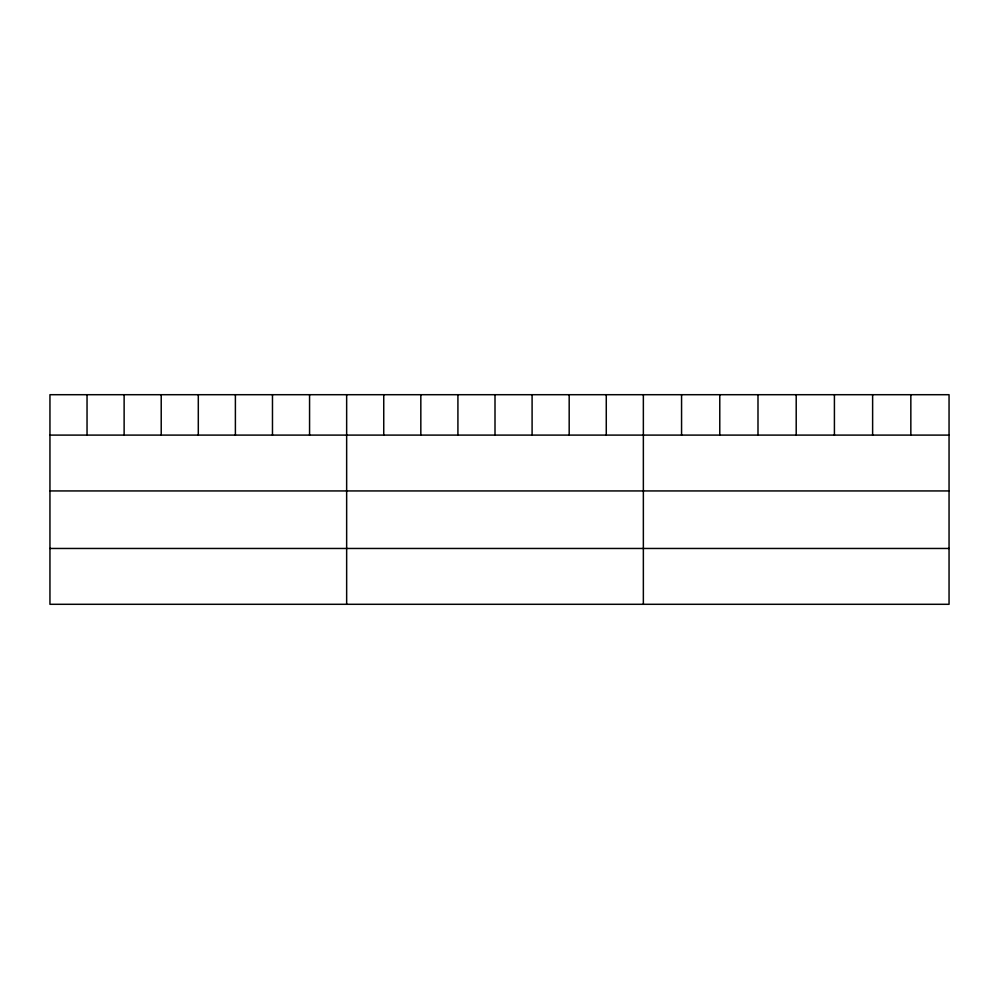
<?xml version="1.0" encoding="UTF-8"?>
<svg xmlns="http://www.w3.org/2000/svg" width="999" height="999" viewBox="0 0 999 999"><rect width="100%" height="100%" fill="white"/><g stroke="black" fill="none" stroke-linecap="round" stroke-linejoin="round"><path stroke-width="1.5" d="M949.05 435.102L949.05 604.295L49.95 604.295L49.95 394.705L949.05 394.705L949.05 435.102L49.95 435.102M49.95 490.934L949.05 490.934M49.95 548.463L949.05 548.463M910.838 394.705L910.838 435.102M872.626 394.705L872.626 435.102M834.415 394.705L834.415 435.102M796.203 394.705L796.203 435.102M757.991 394.705L757.991 435.102M719.779 394.705L719.779 435.102M681.568 394.705L681.568 435.102M643.356 394.705L643.356 604.295M606.268 394.705L606.268 435.102M569.18 394.705L569.18 435.102M532.092 394.705L532.092 435.102M495.005 394.705L495.005 435.102M457.917 394.705L457.917 435.102M420.829 394.705L420.829 435.102M383.741 394.705L383.741 435.102M346.653 394.705L346.653 604.295M309.565 394.705L309.565 435.102M272.477 394.705L272.477 435.102M235.389 394.705L235.389 435.102M198.302 394.705L198.302 435.102M161.214 394.705L161.214 435.102M124.126 394.705L124.126 435.102M87.038 394.705L87.038 435.102"/></g></svg>
